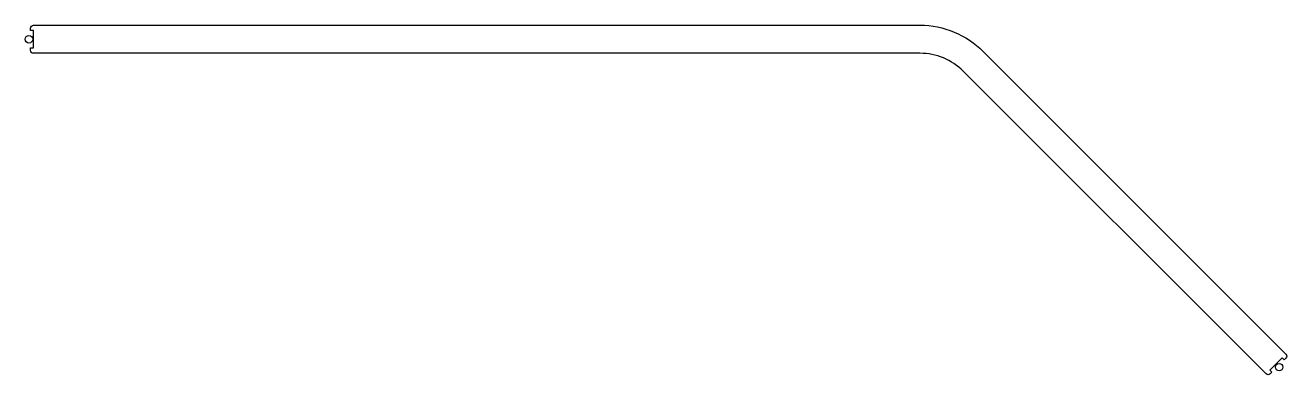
# Model space of a CAD drawing. Extents: x -0.01 to 1.67, y -0.45 to 0.02.
import ezdxf

# ---------------------------------------------------------------- set-up
doc = ezdxf.new("R2010")
doc.units = 0
doc.layers.add('135°', color=5, linetype='Continuous')

msp = doc.modelspace()

# ---------------------------------------------------------------- linework, layer by layer
msp.add_lwpolyline([(1.6731, -0.4248), (1.6709, -0.427), (1.6681, -0.4242), (1.6516, -0.4406), (1.6545, -0.4434), (1.6523, -0.4456, -0.414212), (1.6466, -0.4456), (1.2436, -0.0426, 0.198912), (1.186, -0.0187), (0.006, -0.0187, -0.414211), (0.002, -0.0147), (0.002, -0.0116), (0.006, -0.0116), (0.006, 0.0116), (0.002, 0.0116), (0.002, 0.0147, -0.414216), (0.006, 0.0187), (1.186, 0.0187, -0.198912), (1.27, -0.0161), (1.6731, -0.4192, -0.414214), (1.6731, -0.4248, 3.977466)], format="xyb")
at = {"layer": '135°', "color": 251, "true_color": 0x636466}
for centre in [(0, 0), (1.6641, -0.4366)]:
    msp.add_circle(centre, 0.005, dxfattribs=at)

doc.saveas('drawing.dxf')
